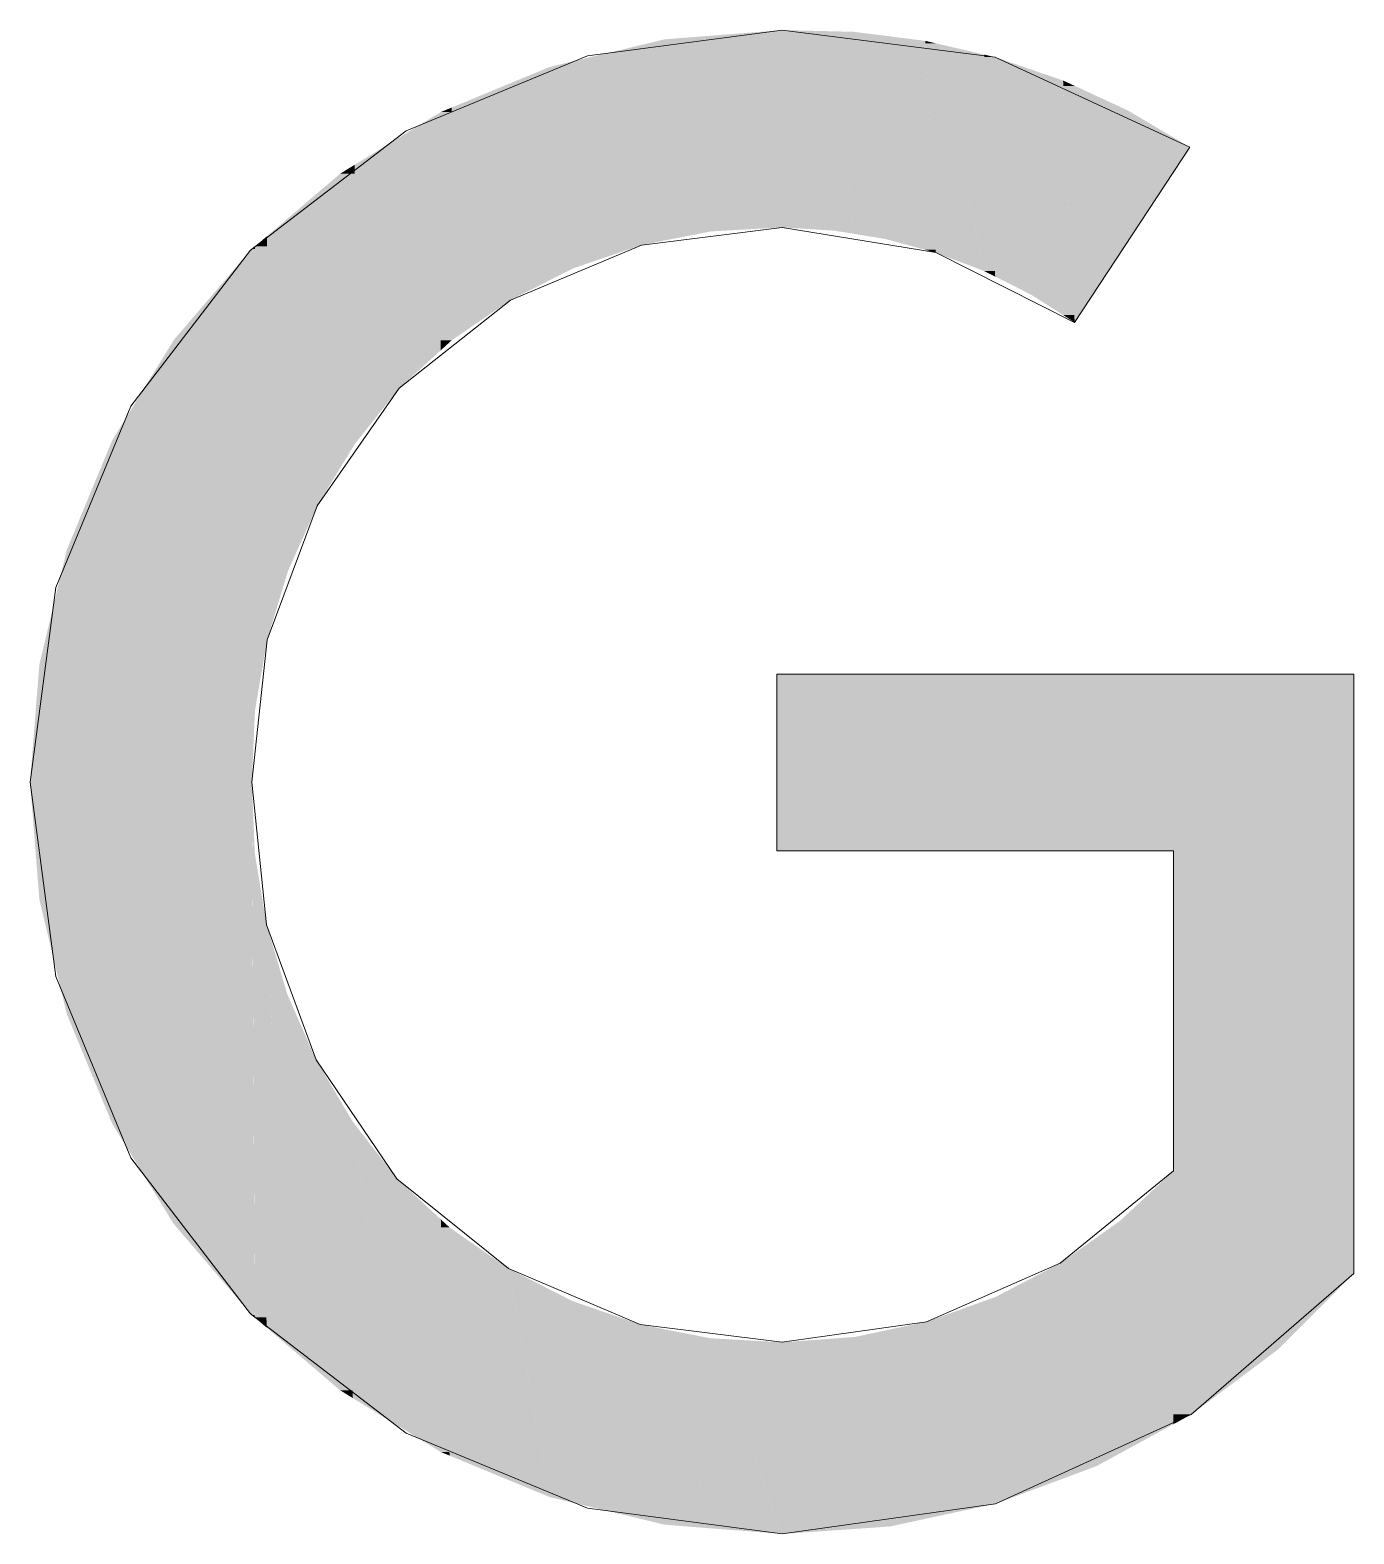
# Model space of a CAD drawing. Extents: x -1 to 1342, y -35 to 723.
# Drawn here: x 1236.954 to 1238.772, y 276.813 to 278.88 of the extents above; entities that cross this region are included whole.
import ezdxf

# ---------------------------------------------------------------- set-up
doc = ezdxf.new("R2010")
doc.units = 0
doc.layers.get('0').update_dxf_attribs({"lineweight": 18})
doc.layers.add('P11_Plankopf_Ausführung_AF_4_800 Plankopf', color=7, linetype='Continuous', lineweight=25)

# ---------------------------------------------------------------- blocks, each defined once
blk = doc.blocks.new('Referenz-A0SKLQSHLL', base_point=(1054.4775, 131.3883))
at = {"layer": 'P11_Plankopf_Ausführung_AF_4_800 Plankopf', "color": 0, "linetype": 'Continuous', "lineweight": 13, "ltscale": 16.9}
for p, q in [((1237.9873, 278.8799), (1237.7198, 278.8447)), ((1238.2798, 278.8427), (1237.9873, 278.8799)), ((1237.7198, 278.8447), (1237.4707, 278.7415)), ((1238.5473, 278.7188), (1238.2798, 278.8427)), ((1237.4707, 278.7415), (1237.2567, 278.5773)), ((1238.3889, 278.4783), (1238.5473, 278.7188)), ((1237.9873, 278.6088), (1237.7937, 278.5845)), ((1238.198, 278.5741), (1237.9873, 278.6088)), ((1237.2567, 278.5773), (1237.0925, 278.3633)), ((1237.7937, 278.5845), (1237.6138, 278.509)), ((1238.3889, 278.4783), (1238.198, 278.5741)), ((1237.6138, 278.509), (1237.4609, 278.3878)), ((1237.4609, 278.3878), (1237.3485, 278.2264)), ((1237.0925, 278.3633), (1236.9893, 278.1141)), ((1237.3485, 278.2264), (1237.2797, 278.0422)), ((1236.9893, 278.1141), (1236.954, 277.8467)), ((1237.2797, 278.0422), (1237.2586, 277.8467)), ((1238.7725, 277.9949), (1237.9798, 277.9949)), ((1237.9798, 277.9949), (1237.9798, 277.752)), ((1238.7725, 277.1715), (1238.7725, 277.9949)), ((1236.954, 277.8467), (1236.9893, 277.5793)), ((1237.2586, 277.8467), (1237.279, 277.6503)), ((1237.9798, 277.752), (1238.5245, 277.752)), ((1238.5245, 277.752), (1238.5245, 277.3122)), ((1237.279, 277.6503), (1237.3469, 277.4648)), ((1236.9893, 277.5793), (1237.0925, 277.3301)), ((1237.3469, 277.4648), (1237.458, 277.3016)), ((1237.0925, 277.3301), (1237.2567, 277.1161)), ((1237.458, 277.3016), (1237.6111, 277.1782)), ((1238.3692, 277.1855), (1238.5245, 277.3122)), ((1237.6111, 277.1782), (1237.7921, 277.1013)), ((1238.1856, 277.1051), (1238.3692, 277.1855)), ((1238.5491, 276.9777), (1238.7725, 277.1715)), ((1237.2567, 277.1161), (1237.4707, 276.9519)), ((1237.7921, 277.1013), (1237.9873, 277.0768)), ((1237.9873, 277.0768), (1238.1856, 277.1051)), ((1238.2801, 276.855), (1238.5491, 276.9777)), ((1237.4707, 276.9519), (1237.7198, 276.8487)), ((1237.7198, 276.8487), (1237.9873, 276.8135)), ((1237.9873, 276.8135), (1238.2801, 276.855))]:
    blk.add_line(p, q, dxfattribs=at)
at = {"layer": 'P11_Plankopf_Ausführung_AF_4_800 Plankopf', "color": 0, "linetype": 'Continuous', "lineweight": 0, "ltscale": 0.0169}
for points in [[(1237.8256, 278.8595), (1237.7937, 278.8595), (1237.8256, 278.8672)], [(1237.8896, 278.8672), (1237.8256, 278.8672), (1237.8896, 278.8722)], [(1237.8896, 278.6033), (1237.8256, 278.6033), (1237.8256, 278.8672)], [(1237.8896, 278.6033), (1237.8896, 278.8672), (1237.8256, 278.8672)], [(1237.9873, 278.8722), (1237.8896, 278.8722), (1237.9873, 278.8799)], [(1237.9873, 278.6088), (1237.8896, 278.6088), (1237.8896, 278.8722)], [(1237.9873, 278.6088), (1237.9873, 278.8722), (1237.8896, 278.8722)], [(1238.0574, 278.6088), (1237.9873, 278.6088), (1237.9873, 278.8799)], [(1238.0586, 278.8782), (1237.9877, 278.8782), (1237.9873, 278.8799)], [(1238.0586, 278.6043), (1238.0586, 278.8782), (1237.9877, 278.8782)], [(1238.0854, 278.6043), (1238.0586, 278.6043), (1238.0586, 278.8782)], [(1238.0859, 278.8775), (1238.0586, 278.8775), (1238.0586, 278.8782)], [(1238.0859, 278.5999), (1238.0859, 278.8775), (1238.0586, 278.8775)], [(1238.128, 278.5999), (1238.0859, 278.5999), (1238.0859, 278.8775)], [(1238.1291, 278.8721), (1238.0867, 278.8721), (1238.0859, 278.8775)], [(1238.1291, 278.5928), (1238.1291, 278.8721), (1238.0867, 278.8721)], [(1238.181, 278.5928), (1238.1291, 278.5928), (1238.1291, 278.8721)], [(1238.1837, 278.8651), (1238.1303, 278.8651), (1238.1291, 278.8721)], [(1238.1837, 278.578), (1238.1837, 278.8651), (1238.1303, 278.8651)], [(1238.1978, 278.578), (1238.1837, 278.578), (1238.1837, 278.8651)], [(1238.198, 278.8618), (1238.1839, 278.8618), (1238.1837, 278.8651)], [(1237.7937, 278.8373), (1237.7012, 278.8373), (1237.7937, 278.8595)], [(1237.8256, 278.5908), (1237.7937, 278.5908), (1237.7937, 278.8595)], [(1237.8256, 278.5908), (1237.8256, 278.8595), (1237.7937, 278.8595)], [(1238.198, 278.5741), (1238.198, 278.8618), (1238.1839, 278.8618)], [(1238.2593, 278.5741), (1238.198, 278.5741), (1238.198, 278.8618)], [(1238.2648, 278.8462), (1238.2013, 278.8462), (1238.198, 278.8618)], [(1238.2648, 278.5487), (1238.2648, 278.8462), (1238.2013, 278.8462)], [(1238.2794, 278.5487), (1238.2648, 278.5487), (1238.2648, 278.8462)], [(1238.2798, 278.8427), (1238.2649, 278.8427), (1238.2648, 278.8462)], [(1237.668, 278.8069), (1237.6138, 278.8069), (1237.668, 278.8293)], [(1237.7012, 278.8293), (1237.668, 278.8293), (1237.7012, 278.8373)], [(1237.7012, 278.5529), (1237.668, 278.5529), (1237.668, 278.8293)], [(1237.7012, 278.5529), (1237.7012, 278.8293), (1237.668, 278.8293)], [(1237.7937, 278.5845), (1237.7012, 278.5845), (1237.7012, 278.8373)], [(1237.7937, 278.5845), (1237.7937, 278.8373), (1237.7012, 278.8373)], [(1238.2798, 278.5411), (1238.2798, 278.8427), (1238.2649, 278.8427)], [(1238.3249, 278.5411), (1238.2798, 278.5411), (1238.2798, 278.8427)], [(1238.3286, 278.8259), (1238.2823, 278.8259), (1238.2798, 278.8427)], [(1238.3286, 278.5166), (1238.3286, 278.8259), (1238.2823, 278.8259)], [(1238.3693, 278.5166), (1238.3286, 278.5166), (1238.3286, 278.8259)], [(1238.373, 278.8106), (1238.3306, 278.8106), (1238.3286, 278.8259)], [(1237.6138, 278.7735), (1237.5332, 278.7735), (1237.6138, 278.8069)], [(1237.668, 278.5363), (1237.6138, 278.5363), (1237.6138, 278.8069)], [(1237.668, 278.5363), (1237.668, 278.8069), (1237.6138, 278.8069)], [(1238.373, 278.4884), (1238.373, 278.8106), (1238.3306, 278.8106)], [(1238.3884, 278.4884), (1238.373, 278.4884), (1238.373, 278.8106)], [(1238.3889, 278.8033), (1238.3734, 278.8033), (1238.373, 278.8106)], [(1238.3889, 278.4783), (1238.3889, 278.8033), (1238.3734, 278.8033)], [(1238.4625, 278.5901), (1238.3889, 278.5901), (1238.3889, 278.8033)], [(1238.4625, 278.7692), (1238.4007, 278.7692), (1238.3889, 278.8033)], [(1237.5182, 278.7322), (1237.4609, 278.7322), (1237.5182, 278.7673)], [(1237.5332, 278.7673), (1237.5182, 278.7673), (1237.5332, 278.7735)], [(1237.5332, 278.4536), (1237.5182, 278.4536), (1237.5182, 278.7673)], [(1237.5332, 278.4536), (1237.5332, 278.7673), (1237.5182, 278.7673)], [(1237.6138, 278.509), (1237.5332, 278.509), (1237.5332, 278.7735)], [(1237.6138, 278.509), (1237.6138, 278.7735), (1237.5332, 278.7735)], [(1238.4625, 278.5901), (1238.4625, 278.7692), (1238.4007, 278.7692)], [(1238.5473, 278.7188), (1238.4625, 278.7188), (1238.4625, 278.7692)], [(1237.4609, 278.6947), (1237.3997, 278.6947), (1237.4609, 278.7322)], [(1237.5182, 278.4399), (1237.4609, 278.4399), (1237.4609, 278.7322)], [(1237.5182, 278.4399), (1237.5182, 278.7322), (1237.4609, 278.7322)], [(1238.4625, 278.5901), (1238.5473, 278.7188), (1238.4625, 278.7188)], [(1237.38, 278.6558), (1237.3485, 278.6558), (1237.38, 278.6826)], [(1237.3997, 278.6826), (1237.38, 278.6826), (1237.3997, 278.6947)], [(1237.3997, 278.3106), (1237.38, 278.3106), (1237.38, 278.6826)], [(1237.3997, 278.3106), (1237.3997, 278.6826), (1237.38, 278.6826)], [(1237.4609, 278.3878), (1237.3997, 278.3878), (1237.3997, 278.6947)], [(1237.4609, 278.3878), (1237.4609, 278.6947), (1237.3997, 278.6947)], [(1237.3485, 278.6214), (1237.3083, 278.6214), (1237.3485, 278.6558)], [(1237.38, 278.2781), (1237.3485, 278.2781), (1237.3485, 278.6558)], [(1237.38, 278.2781), (1237.38, 278.6558), (1237.3485, 278.6558)], [(1237.3083, 278.5969), (1237.2797, 278.5969), (1237.3083, 278.6214)], [(1237.3485, 278.2264), (1237.3083, 278.2264), (1237.3083, 278.6214)], [(1237.3485, 278.2264), (1237.3485, 278.6214), (1237.3083, 278.6214)], [(1237.2797, 278.5827), (1237.263, 278.5827), (1237.2797, 278.5969)], [(1237.3083, 278.1365), (1237.2797, 278.1365), (1237.2797, 278.5969)], [(1237.3083, 278.1365), (1237.3083, 278.5969), (1237.2797, 278.5969)], [(1237.8256, 278.5908), (1237.8896, 278.6033), (1237.8256, 278.6033)], [(1237.8896, 278.6033), (1237.9873, 278.6088), (1237.8896, 278.6088)], [(1238.0586, 278.6043), (1238.0574, 278.6088), (1237.9873, 278.6088)], [(1238.0859, 278.5999), (1238.0854, 278.6043), (1238.0586, 278.6043)], [(1238.1291, 278.5928), (1238.128, 278.5999), (1238.0859, 278.5999)], [(1237.2567, 278.454), (1237.1514, 278.454), (1237.2567, 278.5773)], [(1237.2586, 278.5773), (1237.2567, 278.5773), (1237.2586, 278.5789)], [(1237.2586, 277.1161), (1237.2567, 277.1161), (1237.2567, 278.5773)], [(1237.2586, 277.1145), (1237.2586, 278.5773), (1237.2567, 278.5773)], [(1237.263, 278.5789), (1237.2586, 278.5789), (1237.263, 278.5827)], [(1237.263, 277.9451), (1237.2586, 277.9451), (1237.2586, 278.5789)], [(1237.263, 277.9451), (1237.263, 278.5789), (1237.2586, 278.5789)], [(1237.2797, 278.0422), (1237.263, 278.0422), (1237.263, 278.5827)], [(1237.2797, 278.0422), (1237.2797, 278.5827), (1237.263, 278.5827)], [(1237.7012, 278.5529), (1237.7937, 278.5845), (1237.7012, 278.5845)], [(1237.7937, 278.5845), (1237.8256, 278.5908), (1237.7937, 278.5908)], [(1238.1837, 278.578), (1238.181, 278.5928), (1238.1291, 278.5928)], [(1238.198, 278.5741), (1238.1978, 278.578), (1238.1837, 278.578)], [(1238.3889, 278.4783), (1238.4625, 278.5901), (1238.3889, 278.5901)], [(1238.2648, 278.5487), (1238.2593, 278.5741), (1238.198, 278.5741)], [(1237.6138, 278.509), (1237.668, 278.5363), (1237.6138, 278.5363)], [(1237.668, 278.5363), (1237.7012, 278.5529), (1237.668, 278.5529)], [(1238.2798, 278.5411), (1238.2794, 278.5487), (1238.2648, 278.5487)], [(1238.3286, 278.5166), (1238.3249, 278.5411), (1238.2798, 278.5411)], [(1238.373, 278.4884), (1238.3693, 278.5166), (1238.3286, 278.5166)], [(1237.5332, 278.4536), (1237.6138, 278.509), (1237.5332, 278.509)], [(1238.3889, 278.4783), (1238.3884, 278.4884), (1238.373, 278.4884)], [(1237.1514, 278.3158), (1237.0667, 278.3158), (1237.1514, 278.454)], [(1237.247, 277.2394), (1237.1514, 277.2394), (1237.1514, 278.454)], [(1237.2567, 277.1161), (1237.2567, 278.454), (1237.1514, 278.454)], [(1237.5182, 278.4399), (1237.5332, 278.4536), (1237.5182, 278.4536)], [(1237.4609, 278.3878), (1237.5182, 278.4399), (1237.4609, 278.4399)], [(1237.3997, 278.3106), (1237.4609, 278.3878), (1237.3997, 278.3878)], [(1237.0667, 278.166), (1237.0046, 278.166), (1237.0667, 278.3158)], [(1237.1405, 277.3776), (1237.0667, 277.3776), (1237.0667, 278.3158)], [(1237.1514, 277.2394), (1237.1514, 278.3158), (1237.0667, 278.3158)], [(1237.38, 278.2781), (1237.3997, 278.3106), (1237.38, 278.3106)], [(1237.3485, 278.2264), (1237.38, 278.2781), (1237.3485, 278.2781)], [(1237.3083, 278.1365), (1237.3485, 278.2264), (1237.3083, 278.2264)], [(1237.0046, 278.0083), (1236.9668, 278.0083), (1237.0046, 278.166)], [(1237.0549, 277.5274), (1237.0046, 277.5274), (1237.0046, 278.166)], [(1237.0667, 277.3776), (1237.0667, 278.166), (1237.0046, 278.166)], [(1237.2797, 278.0422), (1237.3083, 278.1365), (1237.2797, 278.1365)], [(1237.263, 277.9451), (1237.2797, 278.0422), (1237.263, 278.0422)], [(1236.9668, 277.8467), (1236.954, 277.8467), (1236.9668, 278.0083)], [(1236.9922, 277.6851), (1236.9668, 277.6851), (1236.9668, 278.0083)], [(1237.0046, 277.5274), (1237.0046, 278.0083), (1236.9668, 278.0083)], [(1237.9798, 277.752), (1238.5245, 277.752), (1237.9798, 277.9949)], [(1238.5245, 277.752), (1238.5245, 277.9949), (1237.9798, 277.9949)], [(1238.5304, 277.752), (1238.5245, 277.752), (1238.5245, 277.9949)], [(1238.5491, 276.9777), (1238.5491, 277.9949), (1238.5245, 277.9949)], [(1238.6678, 277.0666), (1238.5491, 277.0666), (1238.5491, 277.9949)], [(1238.6678, 277.0666), (1238.6678, 277.9949), (1238.5491, 277.9949)], [(1238.7725, 277.1715), (1238.6678, 277.1715), (1238.6678, 277.9949)], [(1238.7725, 277.1715), (1238.7725, 277.9949), (1238.6678, 277.9949)], [(1237.2586, 277.8467), (1237.263, 277.9451), (1237.2586, 277.9451)], [(1236.9668, 277.6851), (1236.9668, 277.8467), (1236.954, 277.8467)], [(1237.2627, 277.1145), (1237.2586, 277.1145), (1237.2586, 277.8467)], [(1237.2628, 277.7479), (1237.2592, 277.7479), (1237.2586, 277.8467)], [(1238.5491, 276.9777), (1238.5304, 277.752), (1238.5245, 277.752)], [(1238.5385, 277.3122), (1238.5245, 277.3122), (1238.5245, 277.752)], [(1237.2628, 277.1109), (1237.2628, 277.7479), (1237.2592, 277.7479)], [(1237.2787, 277.1109), (1237.2628, 277.1109), (1237.2628, 277.7479)], [(1237.279, 277.6503), (1237.2652, 277.6503), (1237.2628, 277.7479)], [(1237.0046, 277.5274), (1236.9922, 277.6851), (1236.9668, 277.6851)], [(1237.279, 277.097), (1237.279, 277.6503), (1237.2652, 277.6503)], [(1237.3061, 277.097), (1237.279, 277.097), (1237.279, 277.6503)], [(1237.3072, 277.5555), (1237.2837, 277.5555), (1237.279, 277.6503)], [(1237.3072, 277.0729), (1237.3072, 277.5555), (1237.2837, 277.5555)], [(1237.3443, 277.0729), (1237.3072, 277.0729), (1237.3072, 277.5555)], [(1237.3469, 277.4648), (1237.3142, 277.4648), (1237.3072, 277.5555)], [(1237.0667, 277.3776), (1237.0549, 277.5274), (1237.0046, 277.5274)], [(1237.3469, 277.0391), (1237.3469, 277.4648), (1237.3142, 277.4648)], [(1237.3779, 277.0391), (1237.3469, 277.0391), (1237.3469, 277.4648)], [(1237.38, 277.4091), (1237.3509, 277.4091), (1237.3469, 277.4648)], [(1237.38, 277.0108), (1237.38, 277.4091), (1237.3509, 277.4091)], [(1237.3969, 277.0108), (1237.38, 277.0108), (1237.38, 277.4091)], [(1237.3974, 277.3798), (1237.3812, 277.3798), (1237.38, 277.4091)], [(1237.1514, 277.2394), (1237.1405, 277.3776), (1237.0667, 277.3776)], [(1237.3974, 277.0001), (1237.3974, 277.3798), (1237.3812, 277.3798)], [(1237.4526, 277.0001), (1237.3974, 277.0001), (1237.3974, 277.3798)], [(1237.458, 277.3016), (1237.4088, 277.3016), (1237.3974, 277.3798)], [(1237.458, 276.963), (1237.458, 277.3016), (1237.4088, 277.3016)], [(1237.5123, 276.963), (1237.458, 276.963), (1237.458, 277.3016)], [(1237.5182, 277.2458), (1237.4669, 277.2458), (1237.458, 277.3016)], [(1238.5245, 277.2436), (1238.4511, 277.2436), (1238.5245, 277.3122)], [(1238.5491, 276.9777), (1238.5245, 276.9777), (1238.5245, 277.3122)], [(1238.5491, 276.9777), (1238.5385, 277.3122), (1238.5245, 277.3122)], [(1237.2567, 277.1161), (1237.247, 277.2394), (1237.1514, 277.2394)], [(1237.5182, 276.9261), (1237.5182, 277.2458), (1237.4669, 277.2458)], [(1237.5301, 276.9261), (1237.5182, 276.9261), (1237.5182, 277.2458)], [(1237.5303, 277.2346), (1237.5186, 277.2346), (1237.5182, 277.2458)], [(1237.5303, 276.9211), (1237.5303, 277.2346), (1237.5186, 277.2346)], [(1237.6033, 276.9211), (1237.5303, 276.9211), (1237.5303, 277.2346)], [(1237.6111, 277.1782), (1237.5434, 277.1782), (1237.5303, 277.2346)], [(1238.4511, 277.2208), (1238.419, 277.2208), (1238.4511, 277.2436)], [(1238.5245, 276.9642), (1238.4511, 276.9642), (1238.4511, 277.2436)], [(1238.5245, 276.9642), (1238.5245, 277.2436), (1238.4511, 277.2436)], [(1238.419, 277.1855), (1238.3692, 277.1855), (1238.419, 277.2208)], [(1238.4511, 276.9242), (1238.419, 276.9242), (1238.419, 277.2208)], [(1238.4511, 276.9242), (1238.4511, 277.2208), (1238.419, 277.2208)], [(1237.6111, 276.8876), (1237.6111, 277.1782), (1237.5434, 277.1782)], [(1237.6637, 276.8876), (1237.6111, 276.8876), (1237.6111, 277.1782)], [(1237.668, 277.1493), (1237.6164, 277.1493), (1237.6111, 277.1782)], [(1238.3692, 277.1391), (1238.2802, 277.1391), (1238.3692, 277.1855)], [(1238.419, 276.9067), (1238.3692, 276.9067), (1238.3692, 277.1855)], [(1238.419, 276.9067), (1238.419, 277.1855), (1238.3692, 277.1855)], [(1238.6678, 277.0666), (1238.7725, 277.1715), (1238.6678, 277.1715)], [(1237.668, 276.8641), (1237.668, 277.1493), (1237.6164, 277.1493)], [(1237.6982, 276.8641), (1237.668, 276.8641), (1237.668, 277.1493)], [(1237.699, 277.1335), (1237.6697, 277.1335), (1237.668, 277.1493)], [(1237.699, 276.8566), (1237.699, 277.1335), (1237.6697, 277.1335)], [(1237.7852, 276.8566), (1237.699, 276.8566), (1237.699, 277.1335)], [(1237.7921, 277.1013), (1237.709, 277.1013), (1237.699, 277.1335)], [(1238.2801, 277.1051), (1238.1856, 277.1051), (1238.2801, 277.1391)], [(1238.2802, 276.855), (1238.2801, 276.855), (1238.2801, 277.1391)], [(1238.2802, 276.855), (1238.2802, 277.1391), (1238.2801, 277.1391)], [(1238.2802, 277.1391), (1238.2801, 277.1391), (1238.2802, 277.1391)], [(1238.3692, 276.8881), (1238.2802, 276.8881), (1238.2802, 277.1391)], [(1238.3692, 276.8881), (1238.3692, 277.1391), (1238.2802, 277.1391)], [(1237.2586, 277.1145), (1237.2586, 277.1161), (1237.2567, 277.1161)], [(1237.2628, 277.1109), (1237.2627, 277.1145), (1237.2586, 277.1145)], [(1237.279, 277.097), (1237.2787, 277.1109), (1237.2628, 277.1109)], [(1237.3072, 277.0729), (1237.3061, 277.097), (1237.279, 277.097)], [(1237.7921, 276.8343), (1237.7921, 277.1013), (1237.709, 277.1013)], [(1237.8247, 276.8343), (1237.7921, 276.8343), (1237.7921, 277.1013)], [(1237.8256, 277.0947), (1237.7929, 277.0947), (1237.7921, 277.1013)], [(1237.8256, 276.8262), (1237.8256, 277.0947), (1237.7929, 277.0947)], [(1237.8877, 276.8262), (1237.8256, 276.8262), (1237.8256, 277.0947)], [(1237.8889, 277.0823), (1237.8285, 277.0823), (1237.8256, 277.0947)], [(1238.1352, 277.0842), (1238.0874, 277.0842), (1238.1352, 277.0944)], [(1238.1856, 277.0944), (1238.1352, 277.0944), (1238.1856, 277.1051)], [(1238.1856, 276.8346), (1238.1352, 276.8346), (1238.1352, 277.0944)], [(1238.1856, 276.8346), (1238.1856, 277.0944), (1238.1352, 277.0944)], [(1238.2801, 276.855), (1238.1856, 276.855), (1238.1856, 277.1051)], [(1238.2801, 276.855), (1238.2801, 277.1051), (1238.1856, 277.1051)], [(1237.3469, 277.0391), (1237.3443, 277.0729), (1237.3072, 277.0729)], [(1237.8889, 276.8212), (1237.8889, 277.0823), (1237.8285, 277.0823)], [(1237.9844, 276.8212), (1237.8889, 276.8212), (1237.8889, 277.0823)], [(1237.9873, 277.0768), (1237.8909, 277.0768), (1237.8889, 277.0823)], [(1237.9873, 276.8135), (1237.9873, 277.0768), (1237.8909, 277.0768)], [(1238.0874, 277.0768), (1237.9873, 277.0768), (1238.0874, 277.0842)], [(1238.0874, 276.8204), (1237.9873, 276.8204), (1237.9873, 277.0768)], [(1238.0874, 276.8204), (1238.0874, 277.0768), (1237.9873, 277.0768)], [(1238.1352, 276.8237), (1238.0874, 276.8237), (1238.0874, 277.0842)], [(1238.1352, 276.8237), (1238.1352, 277.0842), (1238.0874, 277.0842)], [(1238.5491, 276.9777), (1238.6678, 277.0666), (1238.5491, 277.0666)], [(1237.38, 277.0108), (1237.3779, 277.0391), (1237.3469, 277.0391)], [(1237.3974, 277.0001), (1237.3969, 277.0108), (1237.38, 277.0108)], [(1237.458, 276.963), (1237.4526, 277.0001), (1237.3974, 277.0001)], [(1238.4511, 276.9242), (1238.5245, 276.9642), (1238.4511, 276.9642)], [(1238.5245, 276.9642), (1238.5491, 276.9777), (1238.5245, 276.9777)], [(1237.5182, 276.9261), (1237.5123, 276.963), (1237.458, 276.963)], [(1237.5303, 276.9211), (1237.5301, 276.9261), (1237.5182, 276.9261)], [(1238.419, 276.9067), (1238.4511, 276.9242), (1238.419, 276.9242)], [(1237.6111, 276.8876), (1237.6033, 276.9211), (1237.5303, 276.9211)], [(1238.3692, 276.8881), (1238.419, 276.9067), (1238.3692, 276.9067)], [(1237.668, 276.8641), (1237.6637, 276.8876), (1237.6111, 276.8876)], [(1238.2802, 276.855), (1238.3692, 276.8881), (1238.2802, 276.8881)], [(1237.699, 276.8566), (1237.6982, 276.8641), (1237.668, 276.8641)], [(1237.7921, 276.8343), (1237.7852, 276.8566), (1237.699, 276.8566)], [(1238.1856, 276.8346), (1238.2801, 276.855), (1238.1856, 276.855)], [(1238.2801, 276.855), (1238.2802, 276.855), (1238.2801, 276.855)], [(1237.8256, 276.8262), (1237.8247, 276.8343), (1237.7921, 276.8343)], [(1237.8889, 276.8212), (1237.8877, 276.8262), (1237.8256, 276.8262)], [(1237.9873, 276.8135), (1237.9844, 276.8212), (1237.8889, 276.8212)], [(1237.9873, 276.8135), (1238.0874, 276.8204), (1237.9873, 276.8204)], [(1238.0874, 276.8204), (1238.1352, 276.8237), (1238.0874, 276.8237)], [(1238.1352, 276.8237), (1238.1856, 276.8346), (1238.1352, 276.8346)]]:
    blk.add_solid(points, dxfattribs=at)

msp = doc.modelspace()

# ---------------------------------------------------------------- block references
at = {"color": 8, "lineweight": 25, "ltscale": 0.25, "true_color": 0x808080}
msp.add_blockref('Referenz-A0SKLQSHLL', (1054.4775, 131.3883), dxfattribs=at)

doc.saveas('drawing.dxf')
